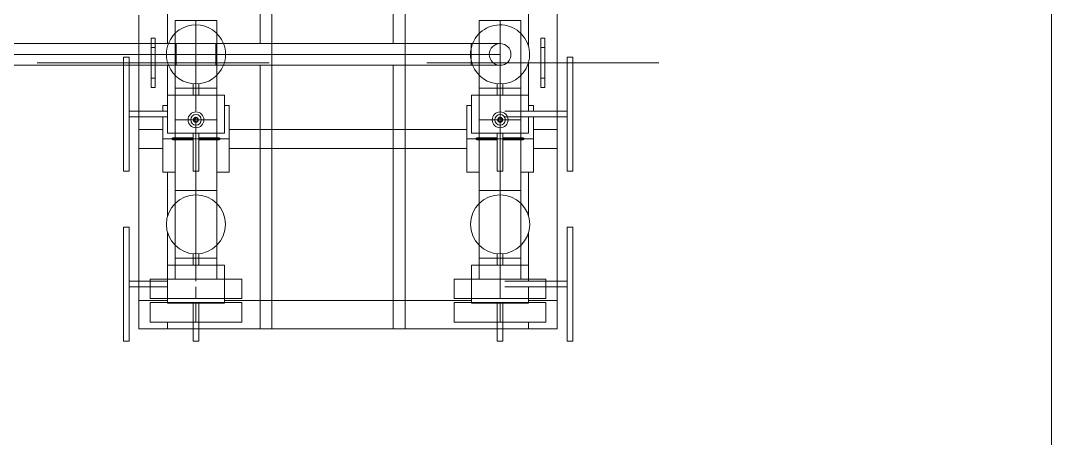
# Model space of a CAD drawing. Header units: inches. Extents: x -1128 to 651, y 96 to 845.
# Drawn here: x -1028.897 to -1024.003, y 695.658 to 697.642 of the extents above; entities that cross this region are included whole.
import ezdxf

# ---------------------------------------------------------------- set-up
doc = ezdxf.new("R2010")
doc.units = ezdxf.units.IN
doc.header["$MEASUREMENT"] = 0
doc.layers.add('EQUIPMENT LAYOUT-EMBED 1_DWG$0$DwgTemplate', color=7, linetype='Continuous')
doc.layers.add('Layout', color=6, linetype='Continuous', lineweight=18)

# ---------------------------------------------------------------- blocks, each defined once
blk = doc.blocks.new('A$C55974CAD')
at = {"layer": 'EQUIPMENT LAYOUT-EMBED 1_DWG$0$DwgTemplate', "color": 7, "lineweight": 0}
for p, q in [((20.9872, 4.6046), (20.9872, 7.3976)), ((21.0444, 7.3976), (21.0444, 4.6046)), ((21.1015, 4.6046), (21.1015, 7.3976)), ((19.536, 4.882), (20.136, 4.882)), ((19.536, 4.882), (19.536, 4.852)), ((20.136, 4.882), (20.136, 4.852)), ((20.4304, 4.882), (20.9872, 4.882)), ((20.4304, 4.882), (20.4304, 4.852)), ((20.9872, 4.882), (21.0304, 4.882)), ((21.0304, 4.882), (21.0304, 4.852)), ((19.536, 4.852), (20.136, 4.852)), ((19.821, 4.852), (19.821, 4.65)), ((19.851, 4.852), (19.851, 4.65)), ((20.4304, 4.852), (20.9872, 4.852)), ((20.7154, 4.852), (20.7154, 4.65)), ((20.7454, 4.852), (20.7454, 4.65)), ((20.9872, 4.852), (21.0304, 4.852)), ((19.6356, 4.515), (19.6356, 4.7413)), ((19.6356, 4.515), (19.6356, 4.7413)), ((19.6356, 4.7413), (19.7387, 4.7413)), ((19.7387, 4.65), (19.7387, 4.7413)), ((19.7593, 4.7413), (19.7593, 4.65)), ((19.821, 4.7413), (19.7593, 4.7413)), ((19.851, 4.7413), (19.821, 4.7413)), ((19.8625, 4.7413), (19.851, 4.7413)), ((19.8625, 4.7413), (19.8625, 4.65)), ((20.9872, 4.735), (21.08, 4.735)), ((21.08, 4.735), (20.9872, 4.735)), ((21.1015, 4.735), (21.08, 4.735)), ((21.1015, 4.735), (21.08, 4.735)), ((21.08, 4.735), (21.08, 4.715)), ((21.08, 4.715), (21.08, 4.735)), ((21.08, 4.715), (21.08, 4.735)), ((21.08, 4.715), (20.9872, 4.715)), ((21.08, 4.715), (20.9872, 4.715)), ((21.08, 4.715), (21.1015, 4.715)), ((21.1015, 4.715), (21.08, 4.715)), ((19.736, 4.35), (19.736, 4.65)), ((19.736, 4.65), (19.936, 4.65)), ((19.7387, 4.5), (19.7387, 4.65)), ((19.7593, 4.65), (19.7593, 4.5)), ((19.8625, 4.65), (19.8625, 4.5)), ((19.936, 4.6095), (19.8625, 4.6095)), ((19.936, 4.35), (19.936, 4.65)), ((19.9722, 4.6095), (19.936, 4.6095)), ((19.9722, 4.6095), (19.9722, 4.515)), ((19.9722, 4.515), (19.9722, 4.6095)), ((19.9722, 4.6095), (20.0395, 4.6095)), ((20.0395, 4.6095), (20.2605, 4.6095)), ((20.2605, 4.6095), (20.3278, 4.6095)), ((20.3278, 4.5), (20.3278, 4.6095)), ((20.3278, 4.6095), (20.3278, 4.3904)), ((20.3278, 4.6095), (20.595, 4.6095)), ((20.595, 4.6095), (20.605, 4.6095)), ((20.605, 4.6095), (20.6304, 4.6095)), ((20.6304, 4.35), (20.6304, 4.65)), ((20.6304, 4.65), (20.8304, 4.65)), ((20.6304, 4.6095), (20.7, 4.6095)), ((20.7, 4.6095), (20.7, 4.3904)), ((20.7, 4.6095), (20.8304, 4.6095)), ((20.8304, 4.35), (20.8304, 4.65)), ((20.8304, 4.6095), (20.8666, 4.6095)), ((20.8666, 4.515), (20.8666, 4.6095)), ((20.8666, 4.6095), (20.9339, 4.6095)), ((20.8666, 4.6095), (20.8666, 4.515)), ((20.9339, 4.6095), (21.1549, 4.6095)), ((21.1549, 4.6095), (21.2222, 4.6095)), ((21.2222, 4.5), (21.2222, 4.6095)), ((21.1015, 4.6046), (20.9872, 4.6046)), ((20.9872, 4.3953), (20.9872, 4.6046)), ((20.9872, 4.6046), (21.0444, 4.6046)), ((21.0444, 4.6046), (21.0444, 4.6046)), ((21.0444, 4.6046), (21.0444, 4.3953)), ((21.0444, 4.6046), (21.1015, 4.6046)), ((21.1015, 4.3953), (21.1015, 4.6046)), ((19.536, 4.485), (19.536, 4.515)), ((19.536, 4.515), (19.736, 4.515)), ((19.6356, 4.5), (19.6356, 4.515)), ((19.6356, 4.5), (19.6356, 4.515)), ((19.936, 4.515), (19.9951, 4.515)), ((19.9722, 4.515), (19.9722, 4.5)), ((19.9722, 4.5), (19.9722, 4.515)), ((20.4304, 4.485), (20.4304, 4.515)), ((20.4304, 4.515), (20.6304, 4.515)), ((20.8304, 4.515), (20.8895, 4.515)), ((20.8666, 4.5), (20.8666, 4.515)), ((20.8666, 4.515), (20.8666, 4.485)), ((19.536, 4.485), (19.736, 4.485)), ((19.7387, 4.5), (19.6356, 4.5)), ((19.6356, 4.5), (19.6356, 4.5)), ((19.6356, 4.485), (19.6356, 4.5)), ((19.6356, 4.485), (19.6356, 4.5)), ((19.6356, 4.2587), (19.6356, 4.485)), ((19.6356, 4.2587), (19.6356, 4.485)), ((19.7387, 4.35), (19.7387, 4.5)), ((19.7593, 4.5), (19.821, 4.5)), ((19.7593, 4.5), (19.7593, 4.35)), ((19.851, 4.5), (19.9722, 4.5)), ((19.8625, 4.5), (19.8625, 4.35)), ((19.936, 4.485), (19.9951, 4.485)), ((19.9722, 4.5), (19.9722, 4.485)), ((19.9722, 4.5), (19.9722, 4.5)), ((20.3056, 4.5), (19.9722, 4.5)), ((19.9722, 4.5), (19.9722, 4.5)), ((19.9722, 4.485), (19.9722, 4.5)), ((19.9722, 4.485), (19.9722, 4.3904)), ((19.9722, 4.3904), (19.9722, 4.485)), ((20.3278, 4.5), (20.3056, 4.5)), ((20.3278, 4.5), (20.3278, 4.5)), ((20.3278, 4.3904), (20.3278, 4.5)), ((20.4304, 4.5), (20.3278, 4.5)), ((20.7, 4.5), (20.4304, 4.5)), ((20.4304, 4.485), (20.6304, 4.485)), ((20.7, 4.5), (20.7, 4.5)), ((20.7, 4.5), (20.7, 4.5)), ((20.7154, 4.5), (20.7, 4.5)), ((20.8666, 4.5), (20.7454, 4.5)), ((20.8304, 4.485), (20.8895, 4.485)), ((21.2, 4.5), (20.8666, 4.5)), ((20.8666, 4.5), (20.8666, 4.5)), ((20.8666, 4.5), (20.8666, 4.5)), ((20.8666, 4.485), (20.8666, 4.5)), ((20.8666, 4.3904), (20.8666, 4.485)), ((20.8666, 4.485), (20.8666, 4.3904)), ((21.2222, 4.5), (21.2, 4.5)), ((21.2222, 4.5), (21.2222, 4.5)), ((21.2222, 4.3904), (21.2222, 4.5)), ((21.1015, 4.3953), (20.9872, 4.3953)), ((20.9872, 4.3953), (21.0444, 4.3953)), ((20.9872, 3.0524), (20.9872, 4.3953)), ((21.0444, 4.3953), (21.0444, 4.3953)), ((21.0444, 4.3953), (21.0444, 4.3953)), ((21.0444, 4.3953), (21.0444, 3.0524)), ((21.0444, 4.3953), (21.1015, 4.3953)), ((21.1015, 3.0524), (21.1015, 4.3953)), ((19.736, 4.35), (19.936, 4.35)), ((19.7387, 4.2587), (19.7387, 4.35)), ((19.7593, 4.35), (19.7593, 4.2587)), ((19.936, 4.3904), (19.8625, 4.3904)), ((19.8625, 4.35), (19.8625, 4.2587)), ((19.9722, 4.3904), (19.936, 4.3904)), ((19.9722, 4.3904), (20.0395, 4.3904)), ((20.0395, 4.3904), (20.2605, 4.3904)), ((20.2605, 4.3904), (20.3278, 4.3904)), ((20.3278, 4.3904), (20.595, 4.3904)), ((20.595, 4.3904), (20.605, 4.3904)), ((20.605, 4.3904), (20.6304, 4.3904)), ((20.6304, 4.3904), (20.7, 4.3904)), ((20.6304, 4.35), (20.8304, 4.35)), ((20.7, 4.3904), (20.8304, 4.3904)), ((20.8304, 4.3904), (20.8666, 4.3904)), ((20.8666, 4.3904), (20.9339, 4.3904)), ((20.9339, 4.3904), (21.1549, 4.3904)), ((21.1549, 4.3904), (21.2222, 4.3904)), ((19.6356, 4.2587), (19.7387, 4.2587)), ((19.8625, 4.2587), (19.7593, 4.2587)), ((19.6356, 2.915), (19.6356, 3.1413)), ((19.6356, 2.915), (19.6356, 3.1413)), ((19.6356, 3.1413), (19.7387, 3.1413)), ((19.7387, 3.05), (19.7387, 3.1413)), ((19.7593, 3.1413), (19.7593, 3.05)), ((19.8625, 3.1413), (19.7593, 3.1413)), ((19.8625, 3.1413), (19.8625, 3.05)), ((19.736, 2.75), (19.736, 3.05)), ((19.736, 3.05), (19.936, 3.05)), ((19.7387, 2.9), (19.7387, 3.05)), ((19.7593, 3.05), (19.7593, 2.9)), ((19.8625, 3.05), (19.8625, 2.9)), ((19.936, 2.75), (19.936, 3.05)), ((20.6304, 2.75), (20.6304, 3.05)), ((20.6304, 3.05), (20.8304, 3.05)), ((20.8304, 2.75), (20.8304, 3.05)), ((21.1015, 3.0524), (20.9872, 3.0524)), ((20.9872, 2.9), (20.9872, 3.0524)), ((20.9872, 3.0524), (21.0444, 3.0524)), ((21.0444, 3.0524), (21.0444, 3.0524)), ((21.0444, 3.0524), (21.0444, 3.0524)), ((21.0444, 3.0524), (21.0444, 2.9)), ((21.0444, 3.0524), (21.1015, 3.0524)), ((21.1015, 3.0524), (21.1015, 2.9)), ((19.936, 3.0095), (19.8625, 3.0095)), ((19.9722, 3.0095), (19.936, 3.0095)), ((19.9722, 2.915), (19.9722, 3.0095)), ((19.9722, 3.0095), (20.0395, 3.0095)), ((19.9722, 3.0095), (19.9722, 2.915)), ((20.0395, 3.0095), (20.2605, 3.0095)), ((20.2605, 3.0095), (20.3278, 3.0095)), ((20.3278, 2.9), (20.3278, 3.0095)), ((20.3278, 3.0095), (20.3278, 2.7904)), ((20.3278, 3.0095), (20.595, 3.0095)), ((20.595, 3.0095), (20.605, 3.0095)), ((20.605, 3.0095), (20.6304, 3.0095)), ((20.6304, 3.0095), (20.7, 3.0095)), ((20.7, 3.0095), (20.7, 2.7904)), ((20.7, 3.0095), (20.8304, 3.0095)), ((20.8304, 3.0095), (20.8666, 3.0095)), ((20.8666, 3.0095), (20.8666, 2.915)), ((20.8666, 2.915), (20.8666, 3.0095)), ((20.8666, 3.0095), (20.9339, 3.0095)), ((20.9339, 3.0095), (21.1549, 3.0095)), ((21.1549, 3.0095), (21.2222, 3.0095)), ((21.2222, 2.9), (21.2222, 3.0095)), ((19.536, 2.885), (19.536, 2.915)), ((19.536, 2.915), (19.736, 2.915)), ((19.536, 2.885), (19.736, 2.885)), ((19.6356, 2.9), (19.6356, 2.915)), ((19.6356, 2.9), (19.6356, 2.915)), ((19.6356, 2.9), (19.6356, 2.9)), ((19.7387, 2.9), (19.6356, 2.9)), ((19.6356, 2.885), (19.6356, 2.9)), ((19.6356, 2.885), (19.6356, 2.9)), ((19.6356, 2.6587), (19.6356, 2.885)), ((19.6356, 2.6587), (19.6356, 2.885)), ((19.7387, 2.75), (19.7387, 2.9)), ((19.7593, 2.9), (19.821, 2.9)), ((19.7593, 2.9), (19.7593, 2.75)), ((19.821, 2.548), (19.821, 2.8756)), ((19.8509, 2.9), (19.8211, 2.9)), ((19.851, 2.9), (19.9722, 2.9)), ((19.851, 2.548), (19.851, 2.8756)), ((19.8625, 2.9), (19.8625, 2.75)), ((19.936, 2.915), (19.9951, 2.915)), ((19.936, 2.885), (19.9951, 2.885)), ((19.9722, 2.9), (19.9722, 2.915)), ((19.9722, 2.915), (19.9722, 2.9)), ((20.3056, 2.9), (19.9722, 2.9)), ((19.9722, 2.9), (19.9722, 2.9)), ((19.9722, 2.9), (19.9722, 2.9)), ((19.9722, 2.885), (19.9722, 2.9)), ((19.9722, 2.9), (19.9722, 2.885)), ((19.9722, 2.7904), (19.9722, 2.885)), ((19.9722, 2.885), (19.9722, 2.7904)), ((20.3278, 2.9), (20.3056, 2.9)), ((20.3278, 2.9), (20.3278, 2.9)), ((20.3278, 2.7904), (20.3278, 2.9)), ((20.4304, 2.9), (20.3278, 2.9)), ((20.4304, 2.885), (20.4304, 2.915)), ((20.4304, 2.915), (20.6304, 2.915)), ((20.7, 2.9), (20.4304, 2.9)), ((20.4304, 2.885), (20.6304, 2.885)), ((20.7154, 2.9), (20.7, 2.9)), ((20.7, 2.9), (20.7, 2.9)), ((20.7, 2.9), (20.7, 2.9)), ((20.7154, 2.548), (20.7154, 2.8756)), ((20.7453, 2.9), (20.7155, 2.9)), ((20.8666, 2.9), (20.7454, 2.9)), ((20.7454, 2.548), (20.7454, 2.8756)), ((20.8304, 2.915), (20.8895, 2.915)), ((20.8304, 2.885), (20.8895, 2.885)), ((20.8666, 2.915), (20.8666, 2.885)), ((20.8666, 2.9), (20.8666, 2.915)), ((21.2, 2.9), (20.8666, 2.9)), ((20.8666, 2.9), (20.8666, 2.9)), ((20.8666, 2.9), (20.8666, 2.9)), ((20.8666, 2.885), (20.8666, 2.9)), ((20.8666, 2.885), (20.8666, 2.7904)), ((20.8666, 2.7904), (20.8666, 2.885)), ((21.2222, 2.9), (21.2, 2.9)), ((21.2222, 2.9), (21.2222, 2.9)), ((21.2222, 2.7904), (21.2222, 2.9)), ((19.936, 2.7904), (19.8625, 2.7904)), ((19.9722, 2.7904), (19.936, 2.7904)), ((19.9722, 2.7904), (20.0395, 2.7904)), ((20.0395, 2.7904), (20.2605, 2.7904)), ((20.2605, 2.7904), (20.3278, 2.7904)), ((20.3278, 2.7904), (20.595, 2.7904)), ((20.595, 2.7904), (20.605, 2.7904)), ((20.605, 2.7904), (20.6304, 2.7904)), ((20.6304, 2.7904), (20.7, 2.7904)), ((20.7, 2.7904), (20.8304, 2.7904)), ((20.8304, 2.7904), (20.8666, 2.7904)), ((20.8666, 2.7904), (20.9339, 2.7904)), ((20.9339, 2.7904), (21.1549, 2.7904)), ((21.1549, 2.7904), (21.2222, 2.7904)), ((19.736, 2.75), (19.821, 2.75)), ((19.7387, 2.6587), (19.7387, 2.75)), ((19.7593, 2.75), (19.7593, 2.6587)), ((19.851, 2.75), (19.936, 2.75)), ((19.8625, 2.75), (19.8625, 2.6587)), ((20.6304, 2.75), (20.7154, 2.75)), ((20.7454, 2.75), (20.8304, 2.75)), ((19.6356, 2.6587), (19.7387, 2.6587)), ((19.821, 2.6587), (19.7593, 2.6587)), ((19.851, 2.6587), (19.821, 2.6587)), ((19.8625, 2.6587), (19.851, 2.6587)), ((20.136, 2.548), (19.536, 2.548)), ((19.536, 2.518), (19.536, 2.548)), ((20.136, 2.518), (19.536, 2.518)), ((20.136, 2.518), (20.136, 2.548)), ((21.0304, 2.548), (20.4304, 2.548)), ((20.4304, 2.518), (20.4304, 2.548)), ((21.0304, 2.518), (20.4304, 2.518)), ((21.0304, 2.518), (21.0304, 2.548)), ((61, 0), (0, 0))]:
    blk.add_line(p, q, dxfattribs=at)
at = {"layer": 'EQUIPMENT LAYOUT-EMBED 1_DWG$0$DwgTemplate', "color": 1, "lineweight": 0}
for p, q in [((21, 5.335), (21, 4.115)), ((19.6, 4.8), (19.75, 4.8)), ((19.6, 4.515), (19.6, 4.8)), ((19.6, 4.65), (19.6, 4.8)), ((19.6, 4.8), (19.821, 4.8)), ((19.75, 4.65), (19.75, 4.8)), ((19.851, 4.8), (20.7154, 4.8)), ((20.55, 4.8), (20.65, 4.8)), ((20.55, 4.675), (20.55, 4.8)), ((20.65, 4.675), (20.65, 4.8)), ((20.7454, 4.8), (20.9872, 4.8)), ((21.1015, 4.8), (21.25, 4.8)), ((19.6, 4.65), (19.6356, 4.65)), ((19.936, 4.65), (20.1087, 4.65)), ((20.1913, 4.65), (20.425, 4.65)), ((20.8304, 4.65), (20.9872, 4.65)), ((21.1015, 4.65), (21.3428, 4.65)), ((19.6, 2.915), (19.6, 4.485)), ((19.75, 3.05), (19.75, 4.35)), ((20.55, 3.075), (20.55, 4.325)), ((20.65, 3.075), (20.65, 4.325)), ((19.6, 4.1), (19.6, 4.163)), ((20.9872, 4.163), (19.6, 4.163)), ((21.3428, 4.163), (21.1015, 4.163)), ((20.9872, 4.1), (19.6, 4.1)), ((21.3428, 4.1), (21.1015, 4.1)), ((19.6, 3.4), (19.6, 3.463)), ((20.9872, 3.463), (19.6, 3.463)), ((21.3428, 3.463), (21.1015, 3.463)), ((20.9872, 3.4), (19.6, 3.4)), ((21.3428, 3.4), (21.1015, 3.4)), ((21, 3.285), (21, 2.7509)), ((19.6, 2.6), (19.6, 2.885)), ((19.6356, 2.75), (19.6, 2.75)), ((19.6, 2.6), (19.6, 2.75)), ((19.75, 2.6), (19.75, 2.75)), ((20.1087, 2.75), (19.936, 2.75)), ((20.425, 2.75), (20.1913, 2.75)), ((20.55, 2.6), (20.55, 2.725)), ((20.65, 2.6), (20.65, 2.725)), ((21.0031, 2.75), (20.8304, 2.75)), ((21, 2.7509), (21, 2.685)), ((21.3587, 2.75), (21.0857, 2.75)), ((21, 2.685), (21, 2.665)), ((21, 2.665), (21, 2.548)), ((19.75, 2.6), (19.6, 2.6)), ((19.821, 2.6), (19.6, 2.6)), ((20.7154, 2.6), (19.851, 2.6)), ((20.65, 2.6), (20.55, 2.6)), ((21.699, 2.6), (20.7454, 2.6)), ((21, 2.548), (21, 2.518)), ((21, 2.518), (21, 2.065))]:
    blk.add_line(p, q, dxfattribs=at)
at = {"layer": 'EQUIPMENT LAYOUT-EMBED 1_DWG$0$DwgTemplate', "color": 9, "lineweight": 0}
for p, q in [((19.821, 4.8), (19.851, 4.8)), ((20.7154, 4.8), (20.7454, 4.8)), ((20.9872, 4.8), (21.1015, 4.8)), ((20.6, 4.325), (20.6, 4.675)), ((19.6, 4.485), (19.6, 4.515)), ((21.1015, 4.1), (20.9872, 4.1)), ((21.1015, 3.4), (20.9872, 3.4)), ((20.6, 2.725), (20.6, 3.075)), ((19.6, 2.885), (19.6, 2.915)), ((19.851, 2.6), (19.821, 2.6)), ((20.7454, 2.6), (20.7154, 2.6))]:
    blk.add_line(p, q, dxfattribs=at)
at = {"layer": 'EQUIPMENT LAYOUT-EMBED 1_DWG$0$DwgTemplate', "color": 5, "lineweight": 0}
for p, q in [((20.87, 4.735), (20.87, 4.715)), ((20.87, 4.715), (20.87, 4.735)), ((20.92, 4.735), (20.87, 4.735)), ((20.87, 4.735), (20.92, 4.735)), ((20.92, 4.715), (20.92, 4.735)), ((20.92, 4.735), (20.92, 4.715)), ((20.92, 4.735), (20.9872, 4.735)), ((20.9872, 4.735), (20.92, 4.735)), ((20.92, 4.715), (20.92, 4.735)), ((21.13, 4.735), (21.1015, 4.735)), ((21.13, 4.735), (21.1015, 4.735)), ((21.13, 4.715), (21.13, 4.735)), ((21.13, 4.735), (21.13, 4.715)), ((20.87, 4.715), (20.92, 4.715)), ((20.87, 4.715), (20.92, 4.715)), ((20.9872, 4.715), (20.92, 4.715)), ((20.9872, 4.715), (20.92, 4.715)), ((21.1015, 4.715), (21.13, 4.715)), ((21.13, 4.715), (21.1015, 4.715)), ((20.87, 2.685), (20.87, 2.665)), ((20.87, 2.665), (20.87, 2.685)), ((20.92, 2.685), (20.87, 2.685)), ((20.87, 2.685), (20.92, 2.685)), ((20.87, 2.665), (20.92, 2.665)), ((20.87, 2.665), (20.92, 2.665)), ((20.92, 2.665), (20.92, 2.685)), ((20.92, 2.685), (20.92, 2.665)), ((20.92, 2.685), (21.08, 2.685)), ((21.08, 2.685), (20.92, 2.685)), ((20.92, 2.665), (20.92, 2.685)), ((21.08, 2.665), (20.92, 2.665)), ((21.08, 2.665), (20.92, 2.665)), ((21.13, 2.685), (21.08, 2.685)), ((21.13, 2.685), (21.08, 2.685)), ((21.08, 2.685), (21.08, 2.665)), ((21.08, 2.665), (21.08, 2.685)), ((21.08, 2.665), (21.08, 2.685)), ((21.08, 2.665), (21.13, 2.665)), ((21.13, 2.665), (21.08, 2.665)), ((21.13, 2.665), (21.13, 2.685)), ((21.13, 2.685), (21.13, 2.665))]:
    blk.add_line(p, q, dxfattribs=at)
at = {"layer": 'EQUIPMENT LAYOUT-EMBED 1_DWG$0$DwgTemplate', "color": 3, "lineweight": 0}
for p, q in [((20.425, 4.6095), (20.425, 4.675)), ((20.7154, 4.675), (20.425, 4.675)), ((20.775, 4.675), (20.7454, 4.675)), ((20.775, 4.65), (20.775, 4.675)), ((20.595, 4.515), (20.595, 4.622)), ((20.605, 4.622), (20.605, 4.515)), ((20.595, 4.378), (20.595, 4.485)), ((20.605, 4.485), (20.605, 4.378)), ((20.425, 4.325), (20.425, 4.3904)), ((20.775, 4.325), (20.775, 4.35)), ((20.775, 4.325), (20.425, 4.325)), ((20.425, 3.0095), (20.425, 3.075)), ((20.775, 3.075), (20.425, 3.075)), ((20.775, 3.05), (20.775, 3.075)), ((20.595, 2.915), (20.595, 3.022)), ((20.605, 3.022), (20.605, 2.915)), ((20.595, 2.778), (20.595, 2.885)), ((20.605, 2.885), (20.605, 2.778)), ((20.425, 2.725), (20.425, 2.7904)), ((20.7154, 2.725), (20.425, 2.725)), ((20.775, 2.725), (20.7454, 2.725)), ((20.775, 2.725), (20.775, 2.75))]:
    blk.add_line(p, q, dxfattribs=at)
at = {"layer": 'EQUIPMENT LAYOUT-EMBED 1_DWG$0$DwgTemplate', "color": 7, "lineweight": 0}
for centre, radius in [((20.15, 4.5), 0.1556), ((20.7, 4.5), 0.0417), ((20.7, 4.5), 0.0278), ((20.7, 4.5), 0.0133), ((20.7, 4.5), 0.0107), ((20.15, 2.9), 0.1556), ((20.7, 2.9), 0.0417), ((20.7, 2.9), 0.0278), ((20.7, 2.9), 0.0133), ((20.7, 2.9), 0.0107)]:
    blk.add_circle(centre, radius, dxfattribs=at)
at = {"layer": 'EQUIPMENT LAYOUT-EMBED 1_DWG$0$DwgTemplate', "color": 3, "lineweight": 0}
for centre, start, end in [((20.6, 4.622), 0, 180), ((20.6, 4.378), 180, 0), ((20.6, 3.022), 0, 180), ((20.6, 2.778), 180, 0)]:
    blk.add_arc(centre, 0.005, start, end, dxfattribs=at)
at = {"layer": 'EQUIPMENT LAYOUT-EMBED 1_DWG$0$DwgTemplate', "color": 7, "lineweight": 0}
for centre, radius, start, end in [((21.0444, 4.5), 0.1556, 111.5521, 180), ((21.0444, 4.5), 0.1556, 68.4479, 111.5521), ((21.0444, 4.5), 0.1556, 291.5521, 68.4479), ((21.0444, 4.5), 0.1556, 180, 248.4479), ((21.0444, 4.5), 0.1556, 248.4479, 291.5521), ((21.0444, 2.9), 0.1556, 180, 68.4479), ((21.0444, 2.9), 0.1556, 111.5521, 180), ((21.0444, 2.9), 0.1556, 68.4479, 111.5521), ((21.0444, 2.9), 0.0572, 0, 180), ((21.0444, 2.9), 0.0572, 180, 0), ((21.0444, 2.9), 0.0571, 180, 270), ((21.0444, 2.9), 0.0572, 270, 0)]:
    blk.add_arc(centre, radius, start, end, dxfattribs=at)

msp = doc.modelspace()

# ---------------------------------------------------------------- block references
at = {"layer": 'Layout', "xscale": 0.9025, "yscale": 0.9025, "zscale": 0.9025, "rotation": 90}
msp.add_blockref('A$C55974CAD', (-1024.0033, 678.4893), dxfattribs=at)

doc.saveas('drawing.dxf')
